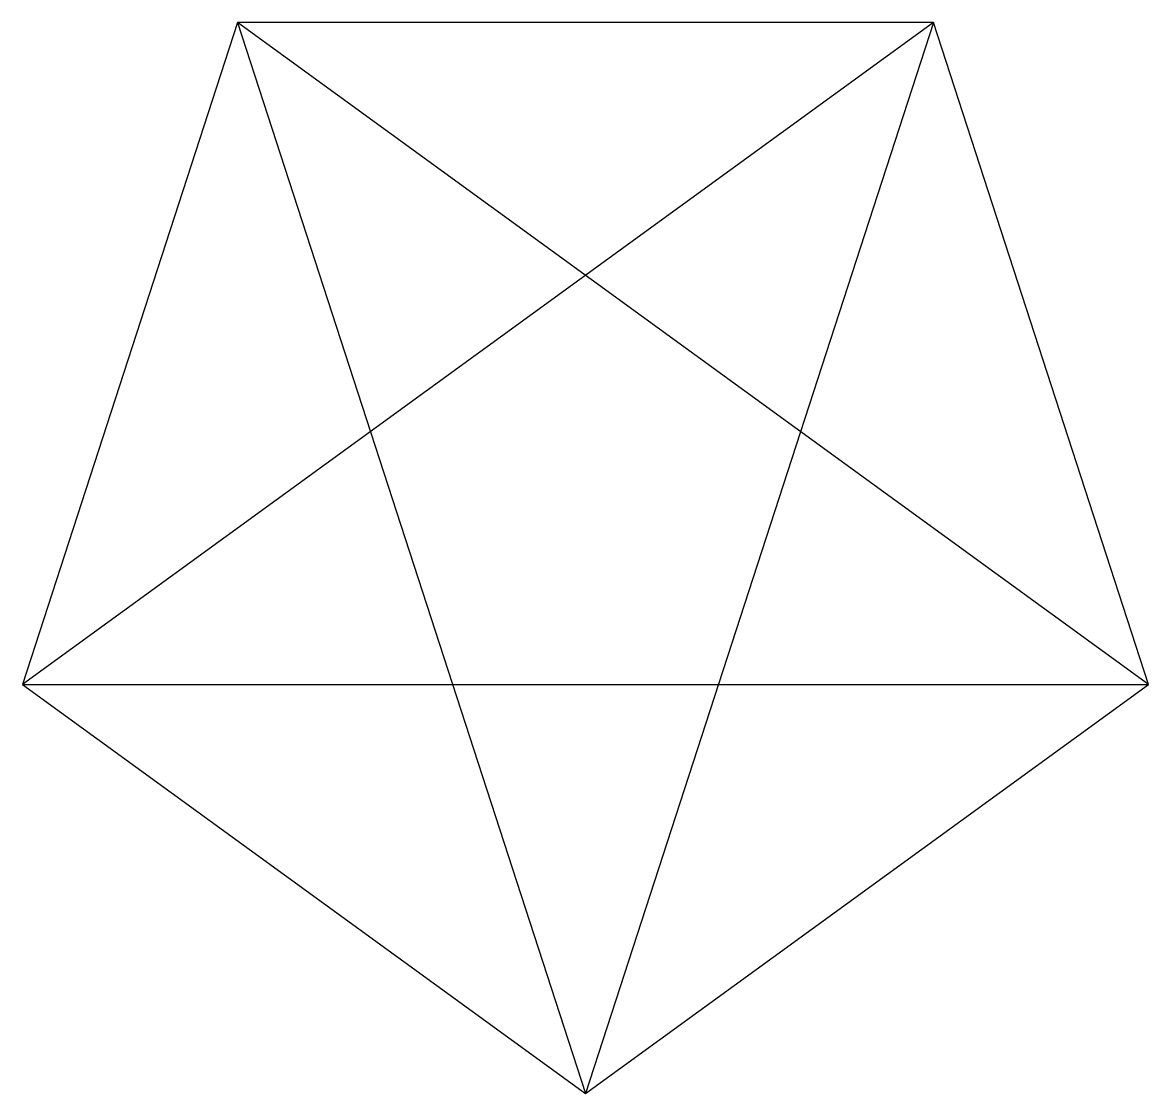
# Model space of a CAD drawing. Extents: x -49.7 to 49.7, y -52.2 to 42.3.
import ezdxf

# ---------------------------------------------------------------- set-up
doc = ezdxf.new("R2010")
doc.units = 0
doc.layers.add('MODELSKETCH_VISIBLE', color=7, linetype='CONTINUOUS')

msp = doc.modelspace()

# ---------------------------------------------------------------- linework, layer by layer
at = {"layer": 'MODELSKETCH_VISIBLE'}
for p, q in [((30.703, 42.259), (-49.679, -16.142)), ((-30.703, 42.259), (-49.679, -16.142)), ((-30.703, 42.259), (0, -52.235)), ((49.679, -16.142), (-30.703, 42.259)), ((30.703, 42.259), (-30.703, 42.259)), ((30.703, 42.259), (0, -52.235)), ((49.679, -16.142), (30.703, 42.259)), ((-49.679, -16.142), (0, -52.235)), ((-49.679, -16.142), (49.679, -16.142)), ((0, -52.235), (49.679, -16.142))]:
    msp.add_line(p, q, dxfattribs=at)

doc.saveas('drawing.dxf')
